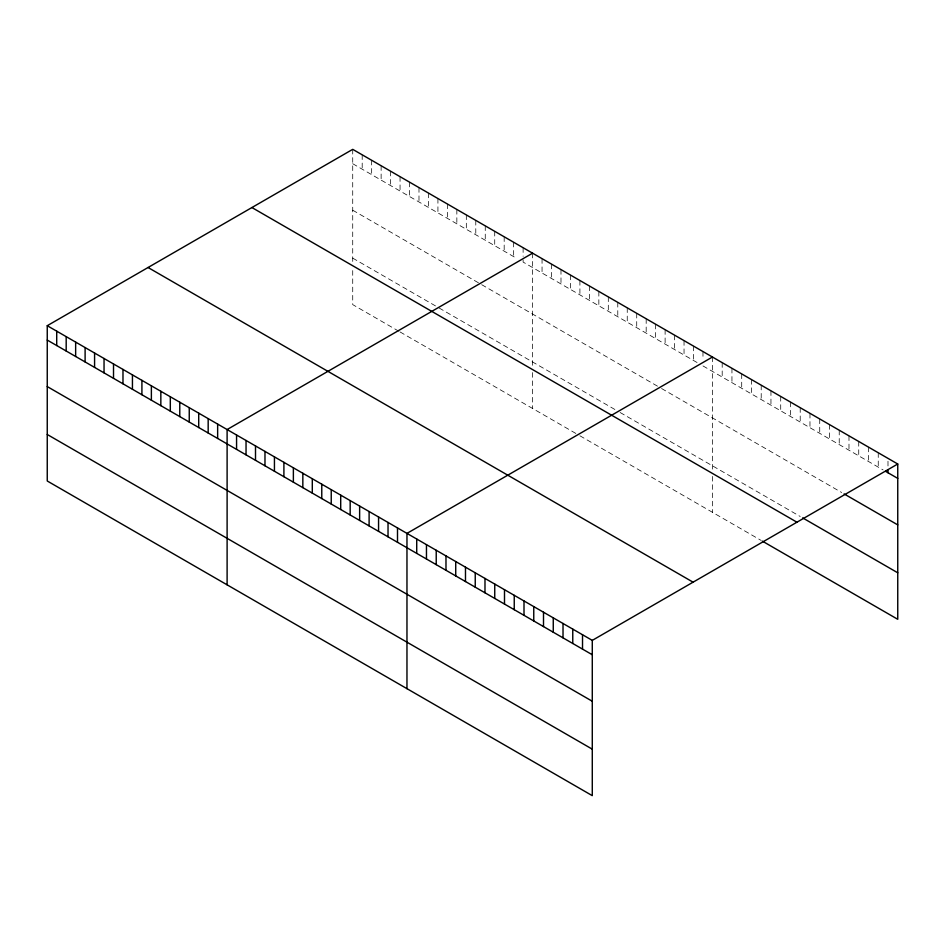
<?xml version="1.0" encoding="UTF-8"?>
<svg xmlns="http://www.w3.org/2000/svg" width="945" height="945" viewBox="0 0 945 945"><rect width="100%" height="100%" fill="white"/><g stroke="black" fill="none" stroke-linecap="round" stroke-linejoin="round"><path stroke-width="0.71" stroke-dasharray="4.72 3.54" d="M352.721 163.709L517.198 258.67M697.056 362.514L523.117 262.084L523.117 257.784M702.974 365.928L883.126 469.937M352.721 210.215L480.521 283.996M481.702 284.681L660.378 387.84M661.559 388.513L841.664 492.499M352.721 258.127L437.925 307.314M439.106 307.999L615.408 409.787M620.144 412.516L800.214 516.478M398.873 331.27L352.721 304.621L352.721 268.746M400.054 331.955L578.73 435.102M579.911 435.787L761.209 540.457M887.993 461.255L887.993 468.436M878.248 452.749L878.248 467.125M868.49 447.115L868.49 461.491M858.733 441.492L858.733 455.856M848.988 435.858L848.988 450.222M839.231 430.223L839.231 444.599M829.474 424.6L829.474 438.964M819.728 418.966L819.728 433.33M809.971 413.331L809.971 427.707M800.214 407.708L800.214 422.072M790.469 402.074L790.469 416.438M780.712 396.439L780.712 410.815M770.955 390.817L770.955 405.181M761.209 385.182L761.209 399.546M751.452 379.547L751.452 393.923M741.707 373.913L741.707 388.289M731.95 368.29L731.95 382.654M722.193 362.656L722.193 377.031M712.447 357.021L712.447 471.118M712.447 476.434L712.447 512.308M702.974 351.564L702.974 358.746M693.512 346.094L693.512 360.47M684.038 340.625L684.038 355.001M674.576 335.168L674.576 349.532M665.115 329.699L665.115 344.063M655.641 324.229L655.641 338.605M646.179 318.772L646.179 333.136M636.717 313.303L636.717 327.667M627.244 307.834L627.244 322.21M617.782 302.376L617.782 316.74M608.308 296.907L608.308 311.271M598.846 291.438L598.846 305.814M589.385 285.981L589.385 300.345M579.911 280.511L579.911 294.875M570.449 275.042L570.449 289.418M560.987 269.585L560.987 283.949M551.514 264.116L551.514 278.48M542.052 258.647L542.052 273.022M532.578 253.189L532.578 365.951M532.578 372.59L532.578 408.464M523.117 247.72L523.117 256.343M513.655 242.251L513.655 256.627M504.181 236.793L504.181 251.157M494.719 231.324L494.719 245.688M485.257 225.855L485.257 240.231M475.784 220.398L475.784 234.762M466.322 214.928L466.322 229.292M456.848 209.459L456.848 223.835M447.387 204.002L447.387 218.366M437.925 198.533L437.925 212.897M428.451 193.063L428.451 207.439M418.989 187.606L418.989 201.97M409.528 182.137L409.528 196.501M400.054 176.668L400.054 191.044M390.592 171.21L390.592 185.574M381.13 165.741L381.13 180.105M371.657 160.272L371.657 174.648M362.195 154.815L362.195 169.179M352.721 149.345L352.721 263.442"/><path stroke-width="1.42" d="M47.25 325.706L592.279 640.379L592.279 795.655L47.25 480.993L47.25 325.706L352.721 149.345L897.75 464.007L897.75 619.294L762.426 541.166M532.578 253.189L227.107 429.55L227.107 584.825M712.447 357.021L406.964 533.393L406.964 688.669M592.279 640.379L897.75 464.007M885.559 471.342L897.75 478.383M844.109 493.916L897.75 524.877M802.659 517.884L897.75 572.788M251.913 207.546L796.942 522.207M148.058 267.506L693.087 582.179M47.25 340.082L592.279 654.743M47.25 386.576L592.279 701.249M47.25 434.487L592.279 749.161M887.993 469.878L887.993 472.748M582.522 634.745L582.522 649.12M572.764 629.11L572.764 643.486M563.019 623.487L563.019 637.851M553.262 617.853L553.262 632.229M543.505 612.218L543.505 626.594M533.76 606.595L533.76 620.959M524.002 600.961L524.002 615.325M514.245 595.326L514.245 609.702M504.5 589.704L504.5 604.068M494.743 584.069L494.743 598.433M484.986 578.434L484.986 592.81M475.24 572.812L475.24 587.176M465.483 567.177L465.483 581.541M455.726 561.543L455.726 575.918M445.981 555.92L445.981 570.284M436.224 550.285L436.224 564.649M426.467 544.651L426.467 559.027M416.721 539.016L416.721 553.392M397.502 527.924L397.502 542.3M388.029 522.455L388.029 536.831M378.567 516.998L378.567 531.362M369.105 511.529L369.105 525.904M359.632 506.059L359.632 520.435M350.17 500.602L350.17 514.966M340.708 495.133L340.708 509.509M331.234 489.664L331.234 504.039M321.772 484.206L321.772 498.57M312.299 478.737L312.299 493.113M302.837 473.268L302.837 487.644M293.375 467.81L293.375 482.174M283.902 462.341L283.902 476.717M274.44 456.872L274.44 471.248M264.978 451.415L264.978 465.779M255.504 445.945L255.504 460.321M246.043 440.476L246.043 454.852M236.569 435.019L236.569 449.383M217.645 424.081L217.645 438.456M208.172 418.623L208.172 432.987M198.71 413.154L198.71 427.53M189.248 407.685L189.248 422.061M179.774 402.227L179.774 416.591M170.313 396.758L170.313 411.122M160.839 391.289L160.839 405.665M151.377 385.832L151.377 400.196M141.915 380.362L141.915 394.726M132.442 374.893L132.442 389.269M122.98 369.436L122.98 383.8M113.518 363.967L113.518 378.331M104.044 358.498L104.044 372.873M94.583 353.04L94.583 367.404M85.109 347.571L85.109 361.935M75.647 342.102L75.647 356.478M66.185 336.644L66.185 351.008M56.712 331.175L56.712 345.539"/></g></svg>
